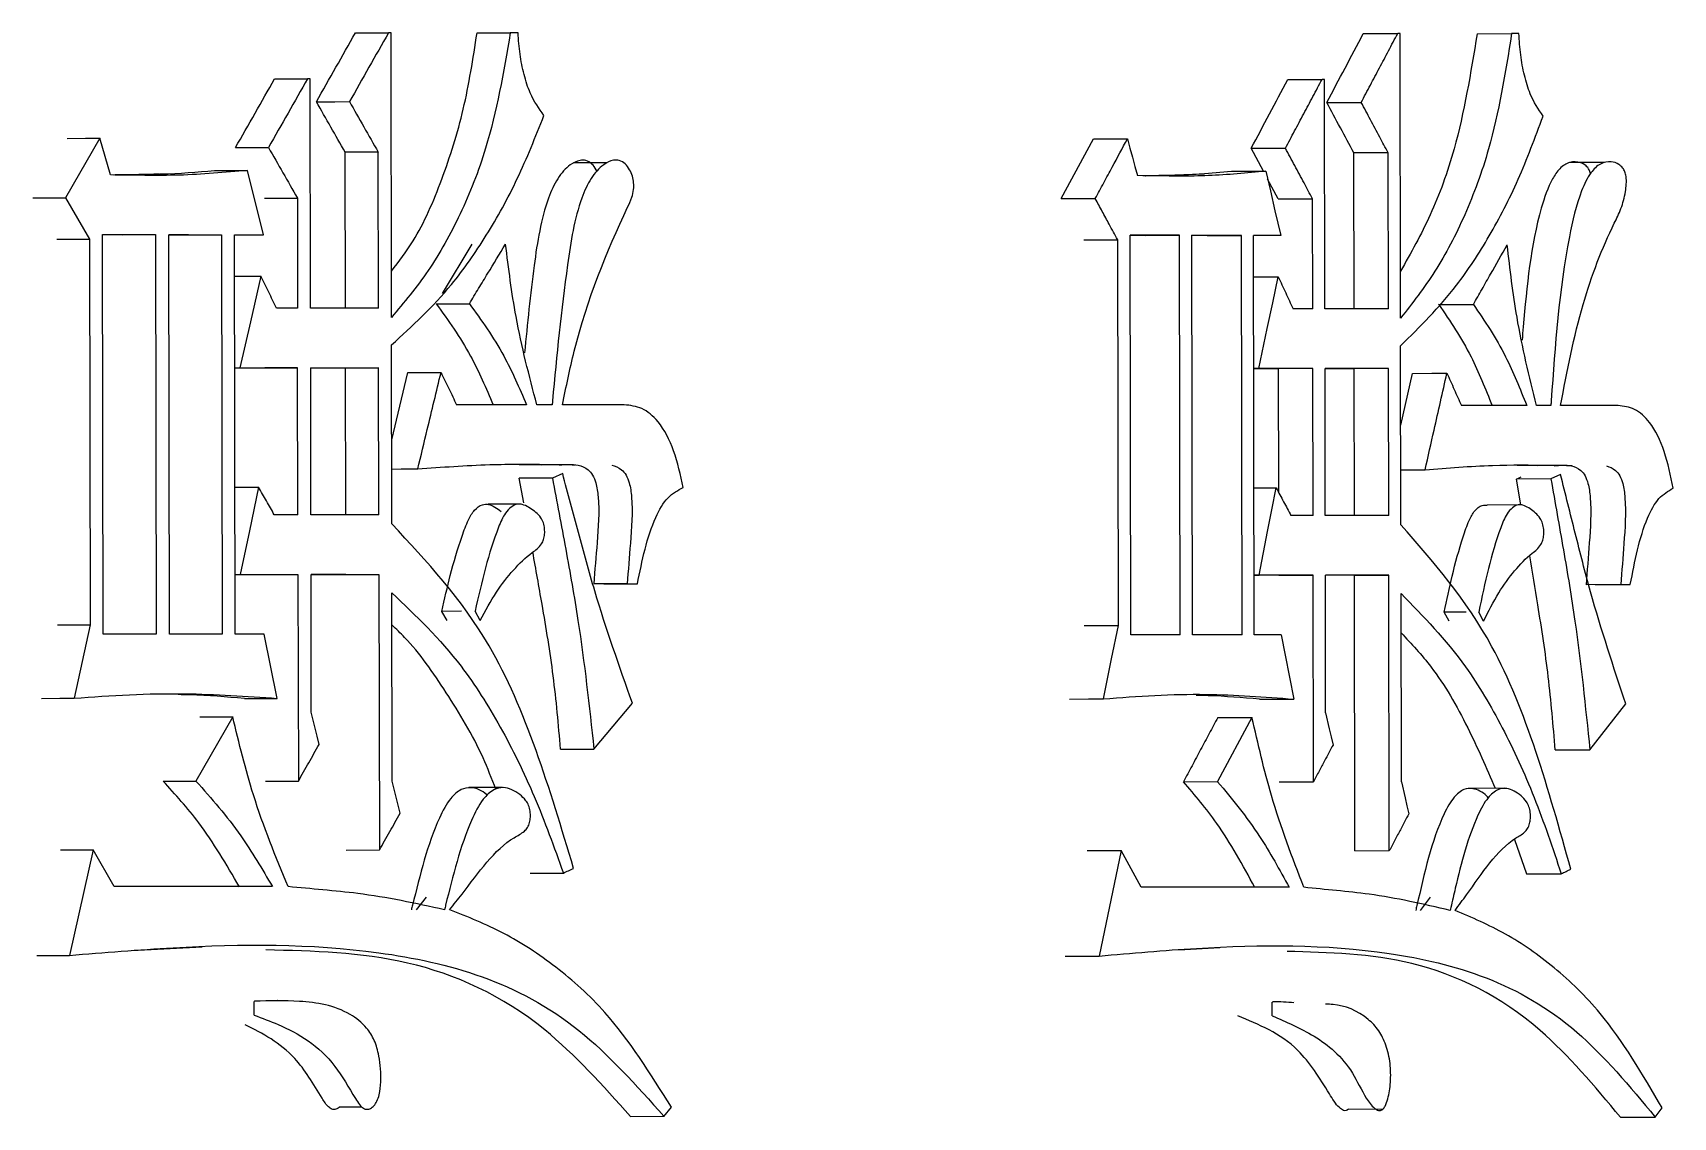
# Model space of a CAD drawing. Header units: millimetres. Extents: x 2320 to 4000, y 933 to 2121.
# Drawn here: x 2922.613 to 2926.478, y 1097.802 to 1100.357 of the extents above; entities that cross this region are included whole.
import ezdxf

# ---------------------------------------------------------------- set-up
doc = ezdxf.new("R2010")
doc.units = ezdxf.units.MM

msp = doc.modelspace()

# ---------------------------------------------------------------- linework, layer by layer
at = {"color": 7, "linetype": 'Continuous', "lineweight": 25}
for p, q in [((2923.3729, 1100.3571), (2923.4508, 1100.3573)), ((2923.457, 1100.3573), (2923.4508, 1100.3573)), ((2923.4581, 1099.6867), (2923.457, 1100.3573)), ((2923.6597, 1100.3569), (2923.738, 1100.3571)), ((2923.7563, 1100.3571), (2923.738, 1100.3571)), ((2925.7479, 1100.3554), (2925.829, 1100.3556)), ((2925.8347, 1100.3556), (2925.829, 1100.3556)), ((2925.8359, 1099.685), (2925.8347, 1100.3556)), ((2926.0161, 1100.3552), (2926.0975, 1100.3554)), ((2926.1146, 1100.3554), (2926.0975, 1100.3554)), ((2923.1827, 1100.249), (2923.2604, 1100.2492)), ((2923.2666, 1100.2492), (2923.2604, 1100.2492)), ((2923.2675, 1099.7084), (2923.2666, 1100.2492)), ((2925.57, 1100.2474), (2925.6508, 1100.2476)), ((2925.6566, 1100.2476), (2925.6508, 1100.2476)), ((2925.6575, 1099.7067), (2925.6566, 1100.2476)), ((2925.6622, 1100.1932), (2925.7431, 1100.1934)), ((2922.7707, 1100.1089), (2922.6897, 1099.9683)), ((2922.7958, 1100.0223), (2922.7707, 1100.1089)), ((2925.0363, 1099.9665), (2925.1121, 1100.1071)), ((2925.4838, 1100.0852), (2925.5645, 1100.0854)), ((2925.5126, 1100.0314), (2925.4838, 1100.0852)), ((2923.4268, 1100.0761), (2923.3489, 1100.0758)), ((2923.3495, 1099.708), (2923.3489, 1100.0758)), ((2923.4274, 1099.7083), (2923.4268, 1100.0761)), ((2923.9662, 1100.0512), (2923.887, 1100.051)), ((2925.8065, 1100.0744), (2925.7255, 1100.0742)), ((2925.7261, 1099.7064), (2925.7255, 1100.0742)), ((2925.8071, 1099.7066), (2925.8065, 1100.0744)), ((2926.3159, 1100.0516), (2926.2337, 1100.0514)), ((2923.1561, 1099.8815), (2923.1188, 1100.033)), ((2925.3736, 1100.0257), (2925.4376, 1100.0311)), ((2925.4376, 1100.0311), (2925.5183, 1100.0314)), ((2925.5475, 1099.9661), (2925.5226, 1100.0126)), ((2922.6897, 1099.9683), (2922.7461, 1099.8709)), ((2923.2362, 1099.968), (2923.2367, 1099.7084)), ((2925.0363, 1099.9665), (2925.1164, 1099.9668)), ((2925.6287, 1099.7068), (2925.6282, 1099.9664)), ((2922.7461, 1099.8709), (2922.7477, 1098.9623)), ((2922.7773, 1099.8817), (2922.9019, 1099.8817)), ((2922.7789, 1098.9406), (2922.7773, 1099.8817)), ((2922.8247, 1099.8814), (2922.9019, 1099.8817)), ((2922.9019, 1099.8817), (2922.9035, 1098.9405)), ((2922.933, 1099.8816), (2923.0571, 1099.8816)), ((2922.9346, 1098.9405), (2922.933, 1099.8816)), ((2922.9797, 1099.8813), (2922.933, 1099.8813)), ((2922.9797, 1099.8813), (2923.0571, 1099.8816)), ((2923.0571, 1099.8816), (2923.0587, 1098.9405)), ((2923.0881, 1099.8816), (2923.1561, 1099.8815)), ((2923.0897, 1098.9404), (2923.0881, 1099.8816)), ((2923.0881, 1099.8813), (2923.1561, 1099.8815)), ((2923.5779, 1099.7427), (2923.6484, 1099.8593)), ((2925.1708, 1098.9607), (2925.1693, 1099.8694)), ((2925.3152, 1099.8801), (2925.1985, 1099.8802)), ((2925.2001, 1098.9391), (2925.1985, 1099.8802)), ((2925.2349, 1099.8798), (2925.1985, 1099.8799)), ((2925.2349, 1099.8798), (2925.3152, 1099.8801)), ((2925.3168, 1098.939), (2925.3152, 1099.8801)), ((2925.4606, 1099.88), (2925.3443, 1099.8801)), ((2925.3459, 1098.939), (2925.3443, 1099.8801)), ((2925.38, 1099.8797), (2925.3443, 1099.8798)), ((2925.38, 1099.8797), (2925.4606, 1099.88)), ((2925.4622, 1098.9389), (2925.4606, 1099.88)), ((2925.5533, 1099.8799), (2925.4896, 1099.88)), ((2925.4912, 1098.9388), (2925.4896, 1099.88)), ((2925.5533, 1099.8799), (2925.4896, 1099.8797)), ((2925.4897, 1099.7824), (2925.5476, 1099.7825)), ((2923.2367, 1099.7084), (2923.1873, 1099.7084)), ((2923.4274, 1099.7083), (2923.2675, 1099.7084)), ((2923.5634, 1099.7187), (2923.6416, 1099.719)), ((2925.6287, 1099.7068), (2925.5825, 1099.7068)), ((2925.8071, 1099.7066), (2925.6575, 1099.7067)), ((2925.9261, 1099.717), (2926.0074, 1099.7172)), ((2925.9262, 1099.717), (2925.9269, 1099.7184)), ((2923.4589, 1099.1999), (2923.4582, 1099.6217)), ((2925.8367, 1099.1982), (2925.836, 1099.6201)), ((2923.0886, 1099.5678), (2923.101, 1099.5678)), ((2923.101, 1099.5678), (2923.2369, 1099.5678)), ((2923.2369, 1099.5678), (2923.1593, 1099.5675)), ((2923.2375, 1099.2216), (2923.2369, 1099.5678)), ((2923.2677, 1099.5678), (2923.4276, 1099.5677)), ((2923.2683, 1099.2216), (2923.2677, 1099.5678)), ((2923.3497, 1099.5674), (2923.2677, 1099.5675)), ((2923.4276, 1099.5677), (2923.3497, 1099.5674)), ((2923.3503, 1099.2213), (2923.3497, 1099.5674)), ((2923.4282, 1099.2215), (2923.4276, 1099.5677)), ((2923.4586, 1099.3986), (2923.4966, 1099.5565)), ((2925.5017, 1099.5662), (2925.4901, 1099.5662)), ((2925.5481, 1099.5659), (2925.4901, 1099.5659)), ((2925.6289, 1099.5661), (2925.5017, 1099.5662)), ((2925.6289, 1099.5661), (2925.5481, 1099.5659)), ((2925.5486, 1099.2739), (2925.5481, 1099.5659)), ((2925.6295, 1099.22), (2925.6289, 1099.5661)), ((2925.8074, 1099.566), (2925.6578, 1099.5661)), ((2925.6583, 1099.22), (2925.6578, 1099.5661)), ((2925.7264, 1099.5657), (2925.6578, 1099.5658)), ((2925.8074, 1099.566), (2925.7264, 1099.5657)), ((2925.7269, 1099.2196), (2925.7264, 1099.5657)), ((2925.8079, 1099.2198), (2925.8074, 1099.566)), ((2925.8363, 1099.4329), (2925.8637, 1099.5548)), ((2923.776, 1099.4809), (2923.6115, 1099.481)), ((2923.8368, 1099.4809), (2923.8004, 1099.4809)), ((2924.0065, 1099.4808), (2923.8611, 1099.4809)), ((2926.1331, 1099.4792), (2925.9793, 1099.4793)), ((2926.1899, 1099.4791), (2926.1558, 1099.4792)), ((2926.3483, 1099.479), (2926.2127, 1099.4791)), ((2923.7591, 1099.34), (2923.8124, 1099.3394)), ((2923.8125, 1099.3398), (2923.8649, 1099.3399)), ((2923.8614, 1099.3186), (2923.8371, 1099.3078)), ((2926.1102, 1099.3382), (2926.1586, 1099.3376)), ((2926.1587, 1099.338), (2926.2162, 1099.3382)), ((2926.2128, 1099.3168), (2926.1902, 1099.3061)), ((2923.8371, 1099.3078), (2923.7587, 1099.3076)), ((2923.7695, 1099.2498), (2923.7587, 1099.3076)), ((2925.4906, 1099.2848), (2925.5427, 1099.285)), ((2926.1087, 1099.3058), (2926.1199, 1099.3112)), ((2926.1902, 1099.3061), (2926.1087, 1099.3058)), ((2926.1194, 1099.2448), (2926.1087, 1099.3058)), ((2923.7637, 1099.2465), (2923.6849, 1099.2463)), ((2926.1217, 1099.2448), (2926.0397, 1099.2445)), ((2923.2375, 1099.2216), (2923.1819, 1099.2216)), ((2923.4282, 1099.2215), (2923.2683, 1099.2216)), ((2925.6295, 1099.22), (2925.5775, 1099.22)), ((2925.8079, 1099.2198), (2925.6583, 1099.22)), ((2923.0894, 1099.081), (2923.1018, 1099.0811)), ((2923.1018, 1099.0811), (2923.2377, 1099.081)), ((2923.1601, 1099.0807), (2923.2377, 1099.081)), ((2923.2377, 1099.081), (2923.2386, 1098.5942)), ((2923.2686, 1099.081), (2923.4285, 1099.0809)), ((2923.2691, 1098.7565), (2923.2686, 1099.081)), ((2923.3505, 1099.0806), (2923.2686, 1099.0807)), ((2923.3505, 1099.0806), (2923.4285, 1099.0809)), ((2923.4285, 1099.0809), (2923.4296, 1098.4318)), ((2924.0133, 1099.0589), (2923.9346, 1099.0586)), ((2923.9587, 1099.0586), (2924.0374, 1099.0589)), ((2924.0133, 1099.0589), (2924.0374, 1099.0589)), ((2925.4909, 1099.0794), (2925.5025, 1099.0795)), ((2925.549, 1099.0791), (2925.4909, 1099.0792)), ((2925.6297, 1099.0794), (2925.5025, 1099.0795)), ((2925.549, 1099.0791), (2925.6297, 1099.0794)), ((2925.6306, 1098.5926), (2925.6297, 1099.0794)), ((2925.8082, 1099.0792), (2925.6586, 1099.0793)), ((2925.6591, 1098.7548), (2925.6586, 1099.0793)), ((2925.7272, 1099.079), (2925.6586, 1099.079)), ((2925.7272, 1099.079), (2925.8082, 1099.0792)), ((2925.7283, 1098.4299), (2925.7272, 1099.079)), ((2925.8093, 1098.4302), (2925.8082, 1099.0792)), ((2926.3547, 1099.0571), (2926.273, 1099.0569)), ((2926.2955, 1099.0568), (2926.3772, 1099.0571)), ((2926.3547, 1099.0571), (2926.3772, 1099.0571)), ((2923.46, 1098.5941), (2923.4592, 1099.0376)), ((2925.8377, 1098.5924), (2925.837, 1099.0359)), ((2923.623, 1098.9942), (2923.5768, 1098.994)), ((2923.589, 1098.9724), (2923.5768, 1098.994)), ((2923.6672, 1098.9726), (2923.655, 1098.9943)), ((2925.9901, 1098.9925), (2925.9387, 1098.9923)), ((2925.9502, 1098.9707), (2925.9388, 1098.9923)), ((2926.0315, 1098.9709), (2926.02, 1098.9925)), ((2922.6707, 1098.962), (2922.7477, 1098.9623)), ((2922.7477, 1098.9623), (2922.7105, 1098.7892)), ((2922.9035, 1098.9405), (2922.7789, 1098.9406)), ((2923.0587, 1098.9405), (2922.9346, 1098.9405)), ((2923.1577, 1098.9404), (2923.0897, 1098.9404)), ((2923.1889, 1098.789), (2923.1577, 1098.9404)), ((2925.0906, 1098.9605), (2925.1708, 1098.9607)), ((2925.3168, 1098.939), (2925.2001, 1098.9391)), ((2925.4622, 1098.9389), (2925.3459, 1098.939)), ((2925.5548, 1098.9388), (2925.4912, 1098.9388)), ((2923.1113, 1098.7887), (2923.1889, 1098.789)), ((2923.9352, 1098.6695), (2924.0258, 1098.7776)), ((2925.5033, 1098.7871), (2925.584, 1098.7873)), ((2926.2819, 1098.6678), (2926.3664, 1098.7758)), ((2923.0838, 1098.7457), (2922.9973, 1098.5943)), ((2925.4857, 1098.7441), (2925.4047, 1098.5928)), ((2922.9199, 1098.5941), (2922.9973, 1098.5943)), ((2923.1609, 1098.594), (2923.2386, 1098.5942)), ((2923.7193, 1098.5789), (2923.6405, 1098.5787)), ((2925.3242, 1098.5925), (2925.4047, 1098.5928)), ((2925.5498, 1098.5923), (2925.6306, 1098.5926)), ((2926.0802, 1098.5772), (2925.9984, 1098.577)), ((2922.7548, 1098.4322), (2922.699, 1098.1834)), ((2922.8049, 1098.3457), (2922.7548, 1098.4322)), ((2923.3516, 1098.4316), (2923.4296, 1098.4318)), ((2925.1776, 1098.4307), (2925.1253, 1098.1819)), ((2925.2245, 1098.3441), (2925.1776, 1098.4307)), ((2925.7283, 1098.4299), (2925.8093, 1098.4302)), ((2926.1041, 1098.4566), (2926.1329, 1098.3755)), ((2923.1772, 1098.3455), (2922.8049, 1098.3457)), ((2923.7845, 1098.3772), (2923.863, 1098.3775)), ((2926.1329, 1098.3755), (2926.2144, 1098.3757)), ((2923.517, 1098.2909), (2923.5405, 1098.3206)), ((2925.5732, 1098.3438), (2925.2245, 1098.3441)), ((2925.8829, 1098.2892), (2925.9062, 1098.3207)), ((2923.0116, 1098.2025), (2922.8459, 1098.1942)), ((2925.4103, 1098.2009), (2925.3137, 1098.1958)), ((2922.622, 1098.1831), (2922.699, 1098.1834)), ((2925.0451, 1098.1816), (2925.1253, 1098.1819)), ((2923.1345, 1098.0425), (2923.1344, 1098.075)), ((2923.1894, 1098.0768), (2923.1889, 1098.0768)), ((2925.5852, 1098.0752), (2925.5847, 1098.0752)), ((2925.5332, 1098.041), (2925.5332, 1098.0734)), ((2923.3368, 1097.8268), (2923.388, 1097.8269)), ((2923.4141, 1097.827), (2923.4152, 1097.827)), ((2924.0999, 1097.804), (2924.1179, 1097.8256)), ((2925.7135, 1097.8212), (2925.795, 1097.8215)), ((2926.4357, 1097.8022), (2926.4525, 1097.8238)), ((2924.0212, 1097.8039), (2924.1, 1097.8042)), ((2926.354, 1097.8021), (2926.4358, 1097.8024))]:
    msp.add_line(p, q, dxfattribs=at)
at = {"color": 7, "linetype": 'Continuous', "lineweight": 25, "flags": 128}
for points in [[(2923.2812, 1100.1949), (2923.3248, 1100.195), (2923.359, 1100.1951)], [(2922.6937, 1100.1086), (2922.7368, 1100.1088), (2922.7707, 1100.1089)], [(2923.0906, 1100.0868), (2923.134, 1100.0869), (2923.1681, 1100.087)], [(2925.1121, 1100.1071), (2925.157, 1100.1072), (2925.1923, 1100.1073)], [(2925.1923, 1100.1073), (2925.1981, 1100.0857), (2925.204, 1100.0641), (2925.2099, 1100.0424), (2925.2158, 1100.0208)], [(2923.0412, 1100.0327), (2923.0847, 1100.0329), (2923.1188, 1100.033)], [(2925.5183, 1100.0314), (2925.529, 1099.9847), (2925.5398, 1099.9381), (2925.5533, 1099.8799)], [(2922.6128, 1099.9681), (2922.6559, 1099.9682), (2922.6897, 1099.9683)], [(2923.1586, 1099.9678), (2923.2021, 1099.9679), (2923.2362, 1099.968)], [(2925.5475, 1099.9661), (2925.5927, 1099.9663), (2925.6282, 1099.9664)], [(2922.6692, 1099.8707), (2922.7122, 1099.8708), (2922.7461, 1099.8709)], [(2925.0891, 1099.8691), (2925.134, 1099.8693), (2925.1693, 1099.8694)], [(2923.0882, 1099.784), (2923.116, 1099.7841), (2923.1501, 1099.7842)], [(2923.1501, 1099.7842), (2923.1256, 1099.676), (2923.101, 1099.5678)], [(2925.5017, 1099.5662), (2925.5217, 1099.6603), (2925.5347, 1099.7214), (2925.5476, 1099.7825)], [(2923.4966, 1099.5565), (2923.5403, 1099.5566), (2923.5747, 1099.5568)], [(2925.8637, 1099.5548), (2925.9091, 1099.555), (2925.9449, 1099.5551)], [(2923.4587, 1099.3294), (2923.481, 1099.3295), (2923.52, 1099.3296)], [(2925.8365, 1099.3278), (2925.8532, 1099.3278), (2925.8938, 1099.3279)], [(2923.0891, 1099.2864), (2923.1106, 1099.2865), (2923.1448, 1099.2866)], [(2923.1448, 1099.2866), (2923.1233, 1099.1838), (2923.1018, 1099.0811)], [(2925.5025, 1099.0795), (2925.5226, 1099.1822), (2925.5326, 1099.2336), (2925.5427, 1099.285)], [(2925.136, 1098.7877), (2925.1455, 1098.835), (2925.155, 1098.8824), (2925.1708, 1098.9607)], [(2925.5548, 1098.9388), (2925.564, 1098.8912), (2925.574, 1098.8393), (2925.584, 1098.7873)], [(2922.6336, 1098.789), (2922.6766, 1098.7891), (2922.7105, 1098.7892)], [(2925.0558, 1098.7874), (2925.1007, 1098.7876), (2925.136, 1098.7877)], [(2923.0064, 1098.7455), (2923.0451, 1098.7456), (2923.0838, 1098.7457)], [(2923.2877, 1098.6807), (2923.2831, 1098.6997), (2923.2761, 1098.7281), (2923.2691, 1098.7565)], [(2925.4051, 1098.7439), (2925.4454, 1098.744), (2925.4857, 1098.7441)], [(2925.6591, 1098.7548), (2925.6678, 1098.717), (2925.6722, 1098.698), (2925.6766, 1098.6791)], [(2923.8566, 1098.6693), (2923.9007, 1098.6694), (2923.9352, 1098.6695)], [(2926.2003, 1098.6675), (2926.246, 1098.6676), (2926.2819, 1098.6678)], [(2923.4785, 1098.5184), (2923.4739, 1098.5373), (2923.4669, 1098.5657), (2923.46, 1098.5941)], [(2925.8377, 1098.5924), (2925.8464, 1098.5545), (2925.8507, 1098.5356), (2925.855, 1098.5167)], [(2922.6778, 1098.432), (2922.7209, 1098.4321), (2922.7548, 1098.4322)], [(2925.0974, 1098.4304), (2925.1423, 1098.4306), (2925.1776, 1098.4307)]]:
    msp.add_lwpolyline(points, dxfattribs=at)
at = {"color": 7, "linetype": 'Continuous', "lineweight": 25}
for points, knots in [([(2923.2812, 1100.1949), (2923.2965, 1100.2219), (2923.3271, 1100.276), (2923.3576, 1100.33), (2923.3729, 1100.3571)], [0, 0, 0, 0, 0.5, 1, 1, 1, 1]), ([(2923.4508, 1100.3573), (2923.4356, 1100.3303), (2923.405, 1100.2762), (2923.3743, 1100.2221), (2923.359, 1100.1951)], [0, 0, 0, 0, 0.500002, 1, 1, 1, 1]), ([(2923.4579, 1099.7954), (2923.4755, 1099.8183), (2923.5225, 1099.8796), (2923.579, 1100.0113), (2923.6314, 1100.1759), (2923.6503, 1100.2963), (2923.6597, 1100.3569)], [0, 0, 0, 0, 0.16426, 0.438499, 0.717463, 1, 1, 1, 1]), ([(2923.738, 1100.3571), (2923.722, 1100.2643), (2923.6956, 1100.1123), (2923.6225, 1099.9282), (2923.5474, 1099.7933), (2923.4877, 1099.722), (2923.4581, 1099.6867)], [0, 0, 0, 0, 0.347456, 0.568585, 0.785979, 1, 1, 1, 1]), ([(2923.8174, 1100.1624), (2923.8057, 1100.1789), (2923.7862, 1100.2065), (2923.7696, 1100.2589), (2923.7598, 1100.3068), (2923.7575, 1100.3403), (2923.7563, 1100.3571)], [0, 0, 0, 0, 0.330678, 0.550991, 0.77457, 1, 1, 1, 1]), ([(2925.7431, 1100.1934), (2925.7503, 1100.207), (2925.7646, 1100.234), (2925.7861, 1100.2745), (2925.8075, 1100.3151), (2925.8218, 1100.3421), (2925.829, 1100.3556)], [0, 0, 0, 0, 0.25, 0.5, 0.749999, 1, 1, 1, 1]), ([(2925.6622, 1100.1932), (2925.6765, 1100.2202), (2925.7051, 1100.2743), (2925.7337, 1100.3284), (2925.7479, 1100.3554)], [0, 0, 0, 0, 0.499999, 1, 1, 1, 1]), ([(2926.0161, 1100.3552), (2926.001, 1100.2625), (2925.9763, 1100.1109), (2925.909, 1099.9251), (2925.86, 1099.8385), (2925.8357, 1099.7956)], [0, 0, 0, 0, 0.442495, 0.724047, 1, 1, 1, 1]), ([(2926.0975, 1100.3554), (2926.0825, 1100.2625), (2926.0579, 1100.1106), (2925.9896, 1099.9265), (2925.9194, 1099.7916), (2925.8635, 1099.7203), (2925.8359, 1099.685)], [0, 0, 0, 0, 0.3474556, 0.5685851, 0.7859793, 1, 1, 1, 1]), ([(2926.1717, 1100.1606), (2926.1607, 1100.1772), (2926.1425, 1100.2047), (2926.127, 1100.2572), (2926.1178, 1100.305), (2926.1156, 1100.3386), (2926.1146, 1100.3554)], [0, 0, 0, 0, 0.330678, 0.5509904, 0.7745699, 1, 1, 1, 1]), ([(2923.0906, 1100.0868), (2923.1059, 1100.1138), (2923.1367, 1100.1679), (2923.1674, 1100.222), (2923.1827, 1100.249)], [0, 0, 0, 0, 0.5, 1, 1, 1, 1]), ([(2923.2604, 1100.2492), (2923.2451, 1100.2222), (2923.2143, 1100.1681), (2923.1835, 1100.1141), (2923.1681, 1100.087)], [0, 0, 0, 0, 0.500002, 1, 1, 1, 1]), ([(2925.4838, 1100.0852), (2925.4982, 1100.1122), (2925.527, 1100.1663), (2925.5557, 1100.2203), (2925.57, 1100.2474)], [0, 0, 0, 0, 0.499999, 1, 1, 1, 1]), ([(2925.5645, 1100.0854), (2925.5717, 1100.0989), (2925.5861, 1100.126), (2925.6077, 1100.1665), (2925.6293, 1100.2071), (2925.6437, 1100.2341), (2925.6508, 1100.2476)], [0, 0, 0, 0, 0.25, 0.5, 0.749999, 1, 1, 1, 1]), ([(2923.3489, 1100.0758), (2923.3376, 1100.0957), (2923.315, 1100.1353), (2923.2925, 1100.175), (2923.2812, 1100.1949)], [0, 0, 0, 0, 0.500001, 1, 1, 1, 1]), ([(2923.359, 1100.1951), (2923.3703, 1100.1753), (2923.3929, 1100.1356), (2923.4155, 1100.0959), (2923.4268, 1100.0761)], [0, 0, 0, 0, 0.5000012, 1, 1, 1, 1]), ([(2923.4582, 1099.6217), (2923.5067, 1099.6663), (2923.587, 1099.74), (2923.6833, 1099.8785), (2923.7571, 1100.0116), (2923.7972, 1100.1119), (2923.8174, 1100.1624)], [0, 0, 0, 0, 0.333809, 0.553089, 0.775219, 1, 1, 1, 1]), ([(2925.7255, 1100.0742), (2925.715, 1100.094), (2925.6939, 1100.1337), (2925.6727, 1100.1734), (2925.6622, 1100.1932)], [0, 0, 0, 0, 0.5, 1, 1, 1, 1]), ([(2925.8065, 1100.0744), (2925.7999, 1100.0868), (2925.7861, 1100.1128), (2925.7649, 1100.1525), (2925.7504, 1100.1798), (2925.7431, 1100.1934)], [0, 0, 0, 0, 0.311538, 0.655769, 1, 1, 1, 1]), ([(2925.836, 1099.6201), (2925.8813, 1099.6646), (2925.9563, 1099.7383), (2926.0464, 1099.8768), (2926.1153, 1100.0099), (2926.1528, 1100.1102), (2926.1717, 1100.1606)], [0, 0, 0, 0, 0.333809, 0.553089, 0.775219, 1, 1, 1, 1]), ([(2923.1681, 1100.087), (2923.1795, 1100.0672), (2923.2022, 1100.0275), (2923.2249, 1099.9878), (2923.2362, 1099.968)], [0, 0, 0, 0, 0.500001, 1, 1, 1, 1]), ([(2925.1164, 1099.9668), (2925.1231, 1099.9791), (2925.1364, 1100.0038), (2925.1617, 1100.0507), (2925.1803, 1100.0852), (2925.1923, 1100.1073)], [0, 0, 0, 0, 0.263606, 0.527212, 1, 1, 1, 1]), ([(2925.6282, 1099.9664), (2925.6216, 1099.9787), (2925.6077, 1100.0048), (2925.5864, 1100.0444), (2925.5718, 1100.0718), (2925.5645, 1100.0854)], [0, 0, 0, 0, 0.3115382, 0.6557691, 1, 1, 1, 1]), ([(2923.9425, 1100.0294), (2923.9419, 1100.0311), (2923.9388, 1100.0389), (2923.9299, 1100.0494), (2923.9166, 1100.0575), (2923.8988, 1100.0576), (2923.8752, 1100.0454), (2923.8482, 1100.0159), (2923.8134, 1099.9384), (2923.7905, 1099.7954), (2923.7784, 1099.6718), (2923.7716, 1099.6032)], [0, 0, 0, 0, 0.009833, 0.04591, 0.085264, 0.121956, 0.18608, 0.281913, 0.377725, 0.654482, 1, 1, 1, 1]), ([(2923.8611, 1099.4809), (2923.8697, 1099.5234), (2923.9036, 1099.6916), (2923.9683, 1099.8492), (2924.0241, 1099.9665), (2924.029, 1099.9867), (2924.0291, 1100.0042), (2924.0258, 1100.0204), (2924.0192, 1100.036), (2924.0088, 1100.0497), (2923.9953, 1100.0577), (2923.9776, 1100.0579), (2923.9539, 1100.0458), (2923.9269, 1100.0163), (2923.892, 1099.9392), (2923.8638, 1099.758), (2923.8465, 1099.5945), (2923.8371, 1099.484), (2923.8368, 1099.4809)], [0, 0, 0, 0, 0.0991642, 0.3918208, 0.4130453, 0.4271989, 0.439103, 0.4509669, 0.4644718, 0.4806037, 0.4982371, 0.5146983, 0.5433978, 0.586335, 0.6292656, 0.7524944, 0.9931053, 1, 1, 1, 1]), ([(2926.2836, 1100.0259), (2926.2826, 1100.0289), (2926.28, 1100.0363), (2926.2716, 1100.0459), (2926.2563, 1100.0538), (2926.2344, 1100.054), (2926.2111, 1100.0403), (2926.1868, 1100.004), (2926.1451, 1099.8855), (2926.1323, 1099.7492), (2926.123, 1099.6434), (2926.122, 1099.6329)], [0, 0, 0, 0, 0.017976, 0.044086, 0.08732, 0.160802, 0.236302, 0.302734, 0.445037, 0.945197, 1, 1, 1, 1]), ([(2926.2127, 1099.4791), (2926.2283, 1099.5602), (2926.2578, 1099.7145), (2926.3157, 1099.862), (2926.3561, 1099.9419), (2926.3649, 1099.9744), (2926.3682, 1100.0006), (2926.3678, 1100.0169), (2926.3647, 1100.0301), (2926.3589, 1100.0404), (2926.3481, 1100.0499), (2926.3299, 1100.0551), (2926.3063, 1100.0511), (2926.2811, 1100.027), (2926.2539, 1099.9693), (2926.2121, 1099.7918), (2926.1998, 1099.6167), (2926.1902, 1099.4829), (2926.19, 1099.4791)], [0, 0, 0, 0, 0.188719, 0.358861, 0.391316, 0.423923, 0.437181, 0.45054, 0.459368, 0.468208, 0.481618, 0.505169, 0.538402, 0.57066, 0.612984, 0.701011, 0.991499, 1, 1, 1, 1]), ([(2923.1188, 1100.033), (2923.0652, 1100.0282), (2922.9848, 1100.0211), (2922.877, 1100.0212), (2922.8229, 1100.022), (2922.7958, 1100.0223)], [0, 0, 0, 0, 0.499448, 0.749701, 1, 1, 1, 1]), ([(2922.9105, 1100.0245), (2922.8781, 1100.0235), (2922.8398, 1100.0224), (2922.8084, 1100.0223), (2922.8036, 1100.0222)], [0, 0, 0, 0, 0.84535, 1, 1, 1, 1]), ([(2922.9082, 1100.0246), (2922.9109, 1100.0246), (2922.9555, 1100.0256), (2922.9997, 1100.0293), (2923.0412, 1100.0327)], [0, 0, 0, 0, 0.062303, 1, 1, 1, 1]), ([(2925.5183, 1100.0314), (2925.4733, 1100.0269), (2925.4058, 1100.0202), (2925.3049, 1100.0194), (2925.249, 1100.0203), (2925.2158, 1100.0208)], [0, 0, 0, 0, 0.448128, 0.672146, 1, 1, 1, 1]), ([(2925.3737, 1100.0246), (2925.3702, 1100.0244), (2925.3549, 1100.0237), (2925.292, 1100.021), (2925.2563, 1100.0206), (2925.2312, 1100.0206), (2925.2342, 1100.0205), (2925.2351, 1100.0205)], [0, 0, 0, 0, 0.141832, 0.611274, 0.829561, 0.947793, 1, 1, 1, 1]), ([(2925.1693, 1099.8694), (2925.1626, 1099.8817), (2925.1504, 1099.9042), (2925.1328, 1099.9366), (2925.1219, 1099.9567), (2925.1164, 1099.9668)], [0, 0, 0, 0, 0.380769, 0.690384, 1, 1, 1, 1]), ([(2923.6416, 1099.719), (2923.6488, 1099.7309), (2923.6633, 1099.7548), (2923.6917, 1099.8016), (2923.7128, 1099.8366), (2923.7267, 1099.8596)], [0, 0, 0, 0, 0.254578, 0.509156, 1, 1, 1, 1]), ([(2923.8004, 1099.4809), (2923.7825, 1099.5494), (2923.7504, 1099.6719), (2923.734, 1099.8021), (2923.7267, 1099.8596)], [0, 0, 0, 0, 0.55855, 1, 1, 1, 1]), ([(2926.0074, 1099.7173), (2926.0142, 1099.7292), (2926.0277, 1099.753), (2926.0542, 1099.7999), (2926.074, 1099.8348), (2926.087, 1099.8578)], [0, 0, 0, 0, 0.254578, 0.509156, 1, 1, 1, 1]), ([(2926.1558, 1099.4792), (2926.1391, 1099.5476), (2926.1091, 1099.6702), (2926.0938, 1099.8004), (2926.087, 1099.8578)], [0, 0, 0, 0, 0.5585498, 1, 1, 1, 1]), ([(2923.1873, 1099.7084), (2923.1811, 1099.721), (2923.1687, 1099.7463), (2923.1563, 1099.7715), (2923.1501, 1099.7842)], [0, 0, 0, 0, 0.500003, 1, 1, 1, 1]), ([(2925.5476, 1099.7825), (2925.5505, 1099.7762), (2925.5563, 1099.7636), (2925.5651, 1099.7447), (2925.5738, 1099.7257), (2925.5796, 1099.7131), (2925.5825, 1099.7068)], [0, 0, 0, 0, 0.25, 0.5, 0.75, 1, 1, 1, 1]), ([(2923.5634, 1099.7187), (2923.5917, 1099.6796), (2923.6427, 1099.6091), (2923.6807, 1099.5202), (2923.6977, 1099.4807)], [0, 0, 0, 0, 0.555057, 1, 1, 1, 1]), ([(2923.6416, 1099.719), (2923.6699, 1099.6798), (2923.721, 1099.6093), (2923.7591, 1099.5205), (2923.776, 1099.4809)], [0, 0, 0, 0, 0.555111, 1, 1, 1, 1]), ([(2925.9261, 1099.717), (2925.9526, 1099.6779), (2926.0003, 1099.6073), (2926.0358, 1099.5185), (2926.0516, 1099.4789)], [0, 0, 0, 0, 0.5550566, 1, 1, 1, 1]), ([(2926.0074, 1099.7172), (2926.0339, 1099.6781), (2926.0816, 1099.6076), (2926.1172, 1099.5187), (2926.1331, 1099.4792)], [0, 0, 0, 0, 0.555111, 1, 1, 1, 1]), ([(2923.52, 1099.3296), (2923.5275, 1099.3607), (2923.5403, 1099.4141), (2923.5586, 1099.4898), (2923.5693, 1099.5344), (2923.5747, 1099.5568)], [0, 0, 0, 0, 0.410416, 0.705208, 1, 1, 1, 1]), ([(2923.5747, 1099.5568), (2923.5777, 1099.5504), (2923.5839, 1099.5378), (2923.5931, 1099.5189), (2923.6023, 1099.4999), (2923.6084, 1099.4873), (2923.6115, 1099.481)], [0, 0, 0, 0, 0.25, 0.5, 0.75, 1, 1, 1, 1]), ([(2925.8938, 1099.3279), (2925.9008, 1099.359), (2925.9128, 1099.4124), (2925.9298, 1099.4881), (2925.9399, 1099.5327), (2925.9449, 1099.5551)], [0, 0, 0, 0, 0.4104162, 0.7052081, 1, 1, 1, 1]), ([(2925.9449, 1099.5551), (2925.9477, 1099.5487), (2925.9535, 1099.5361), (2925.9621, 1099.5172), (2925.9707, 1099.4982), (2925.9764, 1099.4856), (2925.9793, 1099.4793)], [0, 0, 0, 0, 0.25, 0.5, 0.75, 1, 1, 1, 1]), ([(2924.1456, 1099.286), (2924.139, 1099.3155), (2924.1261, 1099.3737), (2924.0917, 1099.4405), (2924.0489, 1099.4762), (2924.0205, 1099.4792), (2924.0065, 1099.4808)], [0, 0, 0, 0, 0.291567, 0.574035, 0.788626, 1, 1, 1, 1]), ([(2926.4782, 1099.2842), (2926.4721, 1099.3137), (2926.4601, 1099.3719), (2926.4279, 1099.4387), (2926.3879, 1099.4744), (2926.3615, 1099.4775), (2926.3483, 1099.479)], [0, 0, 0, 0, 0.291567, 0.574035, 0.788626, 1, 1, 1, 1]), ([(2923.52, 1099.3296), (2923.5765, 1099.3338), (2923.6812, 1099.3416), (2923.8048, 1099.3407), (2923.8718, 1099.3398), (2923.8909, 1099.3396)], [0, 0, 0, 0, 0.45577, 0.844363, 1, 1, 1, 1]), ([(2923.8541, 1099.3389), (2923.8688, 1099.3402), (2923.8915, 1099.3423), (2923.9184, 1099.3319), (2923.9326, 1099.316), (2923.9414, 1099.2937), (2923.9491, 1099.2396), (2923.9428, 1099.1589), (2923.9372, 1099.091), (2923.9346, 1099.0586)], [0, 0, 0, 0, 0.180777, 0.279391, 0.333946, 0.388712, 0.476652, 0.750201, 1, 1, 1, 1]), ([(2924.0258, 1098.7776), (2923.9949, 1098.8647), (2923.9485, 1098.9956), (2923.8982, 1099.1797), (2923.8736, 1099.2723), (2923.8614, 1099.3186)], [0, 0, 0, 0, 0.499014, 0.749447, 1, 1, 1, 1]), ([(2923.9769, 1099.3386), (2923.9849, 1099.3361), (2923.9973, 1099.3322), (2924.0114, 1099.316), (2924.0202, 1099.2936), (2924.0278, 1099.2389), (2924.0213, 1099.1583), (2924.0158, 1099.0906), (2924.0133, 1099.0589)], [0, 0, 0, 0, 0.120795, 0.187483, 0.254414, 0.362694, 0.701163, 1, 1, 1, 1]), ([(2925.8938, 1099.3279), (2925.9467, 1099.3321), (2926.0447, 1099.3399), (2926.1601, 1099.3389), (2926.2225, 1099.3381), (2926.2402, 1099.3379)], [0, 0, 0, 0, 0.45719, 0.845345, 1, 1, 1, 1]), ([(2926.1978, 1099.3371), (2926.2115, 1099.3384), (2926.2327, 1099.3405), (2926.2578, 1099.3301), (2926.271, 1099.3144), (2926.2793, 1099.2922), (2926.2865, 1099.2385), (2926.2807, 1099.1576), (2926.2755, 1099.0897), (2926.273, 1099.0569)], [0, 0, 0, 0, 0.180343, 0.278796, 0.333353, 0.388129, 0.47566, 0.747003, 1, 1, 1, 1]), ([(2926.3664, 1098.7758), (2926.3376, 1098.863), (2926.2942, 1098.9938), (2926.2472, 1099.1779), (2926.2243, 1099.2705), (2926.2128, 1099.3168)], [0, 0, 0, 0, 0.499014, 0.749446, 1, 1, 1, 1]), ([(2926.3207, 1099.3368), (2926.3281, 1099.3343), (2926.3397, 1099.3305), (2926.3529, 1099.3143), (2926.3611, 1099.292), (2926.3683, 1099.2377), (2926.3623, 1099.1571), (2926.3572, 1099.0893), (2926.3547, 1099.0571)], [0, 0, 0, 0, 0.120532, 0.187183, 0.254086, 0.361794, 0.697291, 1, 1, 1, 1]), ([(2923.1819, 1099.2216), (2923.1757, 1099.2325), (2923.1634, 1099.2541), (2923.151, 1099.2757), (2923.1448, 1099.2866)], [0, 0, 0, 0, 0.500003, 1, 1, 1, 1]), ([(2923.8371, 1099.3078), (2923.8477, 1099.2522), (2923.8688, 1099.141), (2923.9066, 1098.93), (2923.924, 1098.7711), (2923.9352, 1098.6695)], [0, 0, 0, 0, 0.26507, 0.530167, 1, 1, 1, 1]), ([(2924.0374, 1099.0589), (2924.0486, 1099.1139), (2924.0642, 1099.19), (2924.1076, 1099.2657), (2924.1331, 1099.2793), (2924.1456, 1099.286)], [0, 0, 0, 0, 0.572071, 0.789697, 1, 1, 1, 1]), ([(2925.5427, 1099.285), (2925.5456, 1099.2795), (2925.5514, 1099.2687), (2925.5601, 1099.2525), (2925.5688, 1099.2363), (2925.5746, 1099.2254), (2925.5775, 1099.22)], [0, 0, 0, 0, 0.25, 0.5, 0.75, 1, 1, 1, 1]), ([(2926.1902, 1099.3061), (2926.2, 1099.2504), (2926.2198, 1099.1392), (2926.2551, 1098.9282), (2926.2714, 1098.7693), (2926.2819, 1098.6678)], [0, 0, 0, 0, 0.26507, 0.530167, 1, 1, 1, 1]), ([(2926.3772, 1099.0571), (2926.3877, 1099.1122), (2926.4022, 1099.1882), (2926.4428, 1099.2639), (2926.4665, 1099.2775), (2926.4782, 1099.2842)], [0, 0, 0, 0, 0.572071, 0.789697, 1, 1, 1, 1]), ([(2923.5768, 1098.994), (2923.5831, 1099.0224), (2923.5966, 1099.0831), (2923.6181, 1099.1549), (2923.637, 1099.2071), (2923.653, 1099.2341), (2923.6701, 1099.2463), (2923.6925, 1099.2473), (2923.7067, 1099.2367), (2923.7165, 1099.2294)], [0, 0, 0, 0, 0.240044, 0.51174, 0.633455, 0.718557, 0.804312, 0.864453, 1, 1, 1, 1]), ([(2923.6672, 1098.9726), (2923.6795, 1098.9955), (2923.7031, 1099.0392), (2923.7448, 1099.0928), (2923.7812, 1099.1279), (2923.8082, 1099.1455), (2923.817, 1099.1632), (2923.8192, 1099.1757), (2923.8191, 1099.1894), (2923.8164, 1099.2033), (2923.8093, 1099.2175), (2923.7935, 1099.2316), (2923.7752, 1099.2444), (2923.7547, 1099.2482), (2923.7394, 1099.2406), (2923.7231, 1099.2234), (2923.7022, 1099.1741), (2923.6783, 1099.0969), (2923.6628, 1099.0286), (2923.655, 1098.9943)], [0, 0, 0, 0, 0.117405, 0.224509, 0.331508, 0.385093, 0.401497, 0.417938, 0.434588, 0.453949, 0.473457, 0.503443, 0.565755, 0.597796, 0.629831, 0.663694, 0.717988, 0.857978, 1, 1, 1, 1]), ([(2925.9387, 1098.9923), (2925.9447, 1099.0207), (2925.9573, 1099.0814), (2925.9774, 1099.1532), (2925.995, 1099.2054), (2926.01, 1099.2322), (2926.0255, 1099.2448), (2926.0358, 1099.2443), (2926.0398, 1099.2442)], [0, 0, 0, 0, 0.2796998, 0.5962833, 0.7381036, 0.8372653, 0.9371879, 1, 1, 1, 1]), ([(2926.0315, 1098.9709), (2926.043, 1098.9938), (2926.0649, 1099.0375), (2926.1039, 1099.0911), (2926.138, 1099.1261), (2926.1632, 1099.1438), (2926.1714, 1099.1615), (2926.1735, 1099.174), (2926.1734, 1099.1876), (2926.1708, 1099.2016), (2926.1642, 1099.2157), (2926.1495, 1099.2299), (2926.1323, 1099.2426), (2926.1131, 1099.2465), (2926.0989, 1099.2389), (2926.0836, 1099.2217), (2926.0641, 1099.1724), (2926.0417, 1099.0952), (2926.0273, 1099.0269), (2926.02, 1098.9925)], [0, 0, 0, 0, 0.117405, 0.224509, 0.331508, 0.385093, 0.401497, 0.417937, 0.434587, 0.453948, 0.473457, 0.503443, 0.565753, 0.597793, 0.629829, 0.66369, 0.717981, 0.857975, 1, 1, 1, 1]), ([(2923.8872, 1098.3883), (2923.8306, 1098.5768), (2923.7312, 1098.9083), (2923.541, 1099.112), (2923.4589, 1099.1999)], [0, 0, 0, 0, 0.568507, 1, 1, 1, 1]), ([(2926.237, 1098.3865), (2926.1842, 1098.575), (2926.0913, 1098.9066), (2925.9134, 1099.1103), (2925.8367, 1099.1982)], [0, 0, 0, 0, 0.568507, 1, 1, 1, 1]), ([(2923.8566, 1098.6693), (2923.8515, 1098.727), (2923.8412, 1098.8423), (2923.8157, 1098.9962), (2923.7983, 1099.093), (2923.791, 1099.1339)], [0, 0, 0, 0, 0.366358, 0.732118, 1, 1, 1, 1]), ([(2926.2003, 1098.6675), (2926.1954, 1098.7252), (2926.1858, 1098.8405), (2926.1623, 1098.9921), (2926.1465, 1099.0865), (2926.1401, 1099.1251)], [0, 0, 0, 0, 0.372076, 0.743544, 1, 1, 1, 1]), ([(2923.4592, 1099.0376), (2923.5154, 1098.984), (2923.6087, 1098.8951), (2923.7165, 1098.7235), (2923.7974, 1098.5597), (2923.841, 1098.4384), (2923.863, 1098.3775)], [0, 0, 0, 0, 0.333002, 0.552476, 0.774971, 1, 1, 1, 1]), ([(2925.837, 1099.0359), (2925.8895, 1098.9823), (2925.9767, 1098.8934), (2926.0776, 1098.7217), (2926.1532, 1098.5579), (2926.1939, 1098.4367), (2926.2144, 1098.3757)], [0, 0, 0, 0, 0.333002, 0.552476, 0.774971, 1, 1, 1, 1]), ([(2923.7041, 1098.5745), (2923.6943, 1098.5997), (2923.6618, 1098.6835), (2923.5883, 1098.8029), (2923.5161, 1098.9082), (2923.4693, 1098.9521), (2923.4593, 1098.9615)], [0, 0, 0, 0, 0.160168, 0.532803, 0.900271, 1, 1, 1, 1]), ([(2925.8371, 1098.9432), (2925.8613, 1098.9177), (2925.9196, 1098.8559), (2925.9929, 1098.7283), (2926.038, 1098.6254), (2926.0591, 1098.5771)], [0, 0, 0, 0, 0.2730553, 0.6596738, 1, 1, 1, 1]), ([(2922.7105, 1098.7892), (2922.7539, 1098.7924), (2922.8407, 1098.7988), (2923.0004, 1098.8019), (2923.1161, 1098.794), (2923.1889, 1098.789)], [0, 0, 0, 0, 0.2709567, 0.5419545, 1, 1, 1, 1]), ([(2923.1113, 1098.7887), (2923.0687, 1098.7924), (2923.0169, 1098.7968), (2922.9647, 1098.7976), (2922.9552, 1098.7978)], [0, 0, 0, 0, 0.81933, 1, 1, 1, 1]), ([(2925.136, 1098.7877), (2925.1762, 1098.7908), (2925.2568, 1098.7972), (2925.4064, 1098.8004), (2925.5152, 1098.7924), (2925.584, 1098.7873)], [0, 0, 0, 0, 0.268275, 0.536589, 1, 1, 1, 1]), ([(2925.5033, 1098.7871), (2925.4631, 1098.7905), (2925.4136, 1098.7947), (2925.3638, 1098.7957), (2925.3545, 1098.7959)], [0, 0, 0, 0, 0.812337, 1, 1, 1, 1]), ([(2923.2143, 1098.3454), (2923.1853, 1098.416), (2923.1332, 1098.5426), (2923.099, 1098.6835), (2923.0838, 1098.7457)], [0, 0, 0, 0, 0.5578886, 1, 1, 1, 1]), ([(2925.4051, 1098.7439), (2925.3984, 1098.7313), (2925.3849, 1098.7061), (2925.3647, 1098.6682), (2925.3444, 1098.6304), (2925.3309, 1098.6051), (2925.3242, 1098.5925)], [0, 0, 0, 0, 0.250012, 0.5000079, 0.750004, 1, 1, 1, 1]), ([(2925.6079, 1098.3438), (2925.5807, 1098.4144), (2925.532, 1098.541), (2925.4999, 1098.6819), (2925.4857, 1098.7441)], [0, 0, 0, 0, 0.557889, 1, 1, 1, 1]), ([(2923.2386, 1098.5942), (2923.2468, 1098.6086), (2923.2631, 1098.6375), (2923.2795, 1098.6663), (2923.2877, 1098.6807)], [0, 0, 0, 0, 0.500001, 1, 1, 1, 1]), ([(2925.6766, 1098.6791), (2925.67, 1098.6667), (2925.659, 1098.6461), (2925.6437, 1098.6173), (2925.6349, 1098.6008), (2925.6306, 1098.5926)], [0, 0, 0, 0, 0.42836, 0.71418, 1, 1, 1, 1]), ([(2923.0997, 1098.3452), (2923.069, 1098.3975), (2923.0145, 1098.4903), (2922.9487, 1098.5626), (2922.9199, 1098.5941)], [0, 0, 0, 0, 0.563641, 1, 1, 1, 1]), ([(2922.9973, 1098.5943), (2923.0336, 1098.5533), (2923.0989, 1098.4796), (2923.1532, 1098.3867), (2923.1773, 1098.3455)], [0, 0, 0, 0, 0.556386, 1, 1, 1, 1]), ([(2923.6841, 1098.5598), (2923.6835, 1098.5604), (2923.6719, 1098.572), (2923.6504, 1098.5812), (2923.6203, 1098.5756), (2923.5935, 1098.5518), (2923.5476, 1098.4652), (2923.5244, 1098.3691), (2923.5057, 1098.2946), (2923.5048, 1098.2909)], [0, 0, 0, 0, 0.00681, 0.145999, 0.225847, 0.325684, 0.465342, 0.973472, 1, 1, 1, 1]), ([(2923.5951, 1098.2911), (2923.6049, 1098.3033), (2923.6535, 1098.364), (2923.7075, 1098.4434), (2923.7666, 1098.4709), (2923.779, 1098.4841), (2923.7838, 1098.496), (2923.7857, 1098.5094), (2923.7851, 1098.5234), (2923.7815, 1098.5372), (2923.7733, 1098.5515), (2923.7536, 1098.5683), (2923.7274, 1098.5825), (2923.6968, 1098.5746), (2923.6695, 1098.5492), (2923.6251, 1098.4614), (2923.6019, 1098.367), (2923.5838, 1098.2947), (2923.5829, 1098.2911)], [0, 0, 0, 0, 0.066062, 0.330701, 0.377854, 0.393632, 0.409569, 0.423612, 0.439068, 0.455666, 0.47207, 0.502865, 0.57441, 0.614854, 0.665568, 0.739884, 0.987043, 1, 1, 1, 1]), ([(2925.4925, 1098.3436), (2925.4638, 1098.3959), (2925.4128, 1098.4887), (2925.3511, 1098.561), (2925.3242, 1098.5925)], [0, 0, 0, 0, 0.5636413, 1, 1, 1, 1]), ([(2925.4047, 1098.5927), (2925.4387, 1098.5517), (2925.4998, 1098.478), (2925.5507, 1098.3851), (2925.5732, 1098.3438)], [0, 0, 0, 0, 0.556386, 1, 1, 1, 1]), ([(2925.9641, 1098.2894), (2925.9732, 1098.3016), (2926.0188, 1098.3625), (2926.0692, 1098.4411), (2926.1239, 1098.4691), (2926.1354, 1098.4814), (2926.1401, 1098.4931), (2926.1422, 1098.5065), (2926.1418, 1098.5204), (2926.1387, 1098.5342), (2926.1315, 1098.5486), (2926.1141, 1098.5653), (2926.091, 1098.579), (2926.0633, 1098.5755), (2926.0388, 1098.5543), (2925.9993, 1098.4805), (2925.975, 1098.3869), (2925.9573, 1098.309), (2925.9533, 1098.2917), (2925.9527, 1098.2894)], [0, 0, 0, 0, 0.066204, 0.33142, 0.376157, 0.392118, 0.408271, 0.422238, 0.437556, 0.454093, 0.470574, 0.499859, 0.567145, 0.606966, 0.655923, 0.720619, 0.937683, 0.991732, 1, 1, 1, 1]), ([(2926.0423, 1098.5548), (2926.0412, 1098.5561), (2926.0304, 1098.5683), (2926.0104, 1098.5778), (2925.9833, 1098.576), (2925.959, 1098.5557), (2925.9126, 1098.4726), (2925.8909, 1098.3721), (2925.8724, 1098.2931), (2925.8715, 1098.2892)], [0, 0, 0, 0, 0.015878, 0.145752, 0.223708, 0.318354, 0.440902, 0.972157, 1, 1, 1, 1]), ([(2923.4296, 1098.4318), (2923.4377, 1098.4463), (2923.454, 1098.4751), (2923.4703, 1098.5039), (2923.4785, 1098.5184)], [0, 0, 0, 0, 0.500001, 1, 1, 1, 1]), ([(2925.855, 1098.5167), (2925.8485, 1098.5043), (2925.8376, 1098.4837), (2925.8224, 1098.4549), (2925.8136, 1098.4384), (2925.8093, 1098.4302)], [0, 0, 0, 0, 0.42836, 0.71418, 1, 1, 1, 1]), ([(2923.863, 1098.3775), (2923.867, 1098.3793), (2923.8751, 1098.3829), (2923.8832, 1098.3865), (2923.8872, 1098.3883)], [0, 0, 0, 0, 0.500636, 1, 1, 1, 1]), ([(2926.2144, 1098.3757), (2926.2182, 1098.3775), (2926.2257, 1098.3811), (2926.2333, 1098.3847), (2926.237, 1098.3865)], [0, 0, 0, 0, 0.500636, 1, 1, 1, 1]), ([(2923.5829, 1098.2911), (2923.515, 1098.3058), (2923.42, 1098.3263), (2923.2966, 1098.3377), (2923.2417, 1098.3429), (2923.2143, 1098.3454)], [0, 0, 0, 0, 0.556742, 0.778364, 1, 1, 1, 1]), ([(2925.9527, 1098.2894), (2925.8892, 1098.3041), (2925.8004, 1098.3246), (2925.6849, 1098.3361), (2925.6335, 1098.3412), (2925.6079, 1098.3438)], [0, 0, 0, 0, 0.556742, 0.778364, 1, 1, 1, 1]), ([(2924.1179, 1097.8256), (2924.0679, 1097.9049), (2923.9862, 1098.0347), (2923.8467, 1098.1592), (2923.7237, 1098.2398), (2923.6379, 1098.274), (2923.5952, 1098.2911)], [0, 0, 0, 0, 0.345608, 0.56562, 0.783503, 1, 1, 1, 1]), ([(2926.4525, 1097.8238), (2926.4059, 1097.9031), (2926.3295, 1098.0329), (2926.1993, 1098.1574), (2926.0843, 1098.2381), (2926.0041, 1098.2723), (2925.9642, 1098.2894)], [0, 0, 0, 0, 0.345608, 0.56562, 0.783503, 1, 1, 1, 1]), ([(2922.699, 1098.1834), (2922.7806, 1098.1901), (2923.0253, 1098.2102), (2923.4291, 1098.2126), (2923.8372, 1098.0988), (2924.0349, 1097.8771), (2924.0999, 1097.8042)], [0, 0, 0, 0, 0.166223, 0.49841, 0.83499, 1, 1, 1, 1]), ([(2924.0211, 1097.8039), (2923.9557, 1097.877), (2923.7977, 1098.0533), (2923.4996, 1098.1886), (2923.2736, 1098.1936), (2923.1617, 1098.1961)], [0, 0, 0, 0, 0.263279, 0.635145, 1, 1, 1, 1]), ([(2925.1253, 1098.1819), (2925.2019, 1098.1886), (2925.4316, 1098.2087), (2925.8104, 1098.2111), (2926.1916, 1098.096), (2926.3757, 1097.8746), (2926.4358, 1097.8024)], [0, 0, 0, 0, 0.166549, 0.499386, 0.836693, 1, 1, 1, 1]), ([(2926.354, 1097.8022), (2926.2927, 1097.8753), (2926.1451, 1098.0517), (2925.8722, 1098.1849), (2925.6669, 1098.1902), (2925.5684, 1098.1927)], [0, 0, 0, 0, 0.269382, 0.649215, 1, 1, 1, 1]), ([(2923.1345, 1098.0425), (2923.1533, 1098.0355), (2923.2199, 1098.0108), (2923.3091, 1097.9579), (2923.3602, 1097.8667), (2923.3818, 1097.832), (2923.3912, 1097.8226), (2923.4006, 1097.8199), (2923.4091, 1097.8221), (2923.4172, 1097.8287), (2923.4244, 1097.8398), (2923.4307, 1097.859), (2923.4341, 1097.8955), (2923.4311, 1097.9402), (2923.4188, 1097.9844), (2923.3956, 1098.0198), (2923.3377, 1098.0641), (2923.2463, 1098.0777), (2923.1704, 1098.0767), (2923.1348, 1098.0751), (2923.1344, 1098.075)], [0, 0, 0, 0, 0.080163, 0.283303, 0.376891, 0.395163, 0.410604, 0.422184, 0.433748, 0.44595, 0.459623, 0.474758, 0.501541, 0.554648, 0.589883, 0.62515, 0.685174, 0.852774, 0.998557, 1, 1, 1, 1]), ([(2925.7135, 1097.8214), (2925.7133, 1097.8211), (2925.7116, 1097.8188), (2925.7073, 1097.817), (2925.6998, 1097.8179), (2925.6852, 1097.8288), (2925.6525, 1097.8831), (2925.603, 1097.9608), (2925.5256, 1098.0106), (2925.4771, 1098.0306), (2925.4526, 1098.0407)], [0, 0, 0, 0, 0.002163, 0.021891, 0.042424, 0.077643, 0.179486, 0.498814, 0.746427, 1, 1, 1, 1]), ([(2925.5846, 1098.0715), (2925.5682, 1098.0729), (2925.551, 1098.0744), (2925.5339, 1098.0735), (2925.5332, 1098.0734)], [0, 0, 0, 0, 0.958233, 1, 1, 1, 1]), ([(2925.5332, 1098.041), (2925.5663, 1098.0268), (2925.6329, 1097.9984), (2925.7125, 1097.9343), (2925.7483, 1097.855), (2925.7697, 1097.8259), (2925.782, 1097.8178), (2925.7889, 1097.8173), (2925.7946, 1097.8208), (2925.8007, 1097.83), (2925.8079, 1097.851), (2925.8131, 1097.8853), (2925.8125, 1097.9298), (2925.8025, 1097.9724), (2925.7846, 1098.009), (2925.7436, 1098.0498), (2925.6994, 1098.0675), (2925.6651, 1098.0682), (2925.6592, 1098.0683)], [0, 0, 0, 0, 0.1856969, 0.3731343, 0.4592437, 0.5024565, 0.5199535, 0.5298621, 0.5398505, 0.5520315, 0.5734055, 0.6167581, 0.6640058, 0.7132447, 0.7605972, 0.813489, 0.9684917, 1, 1, 1, 1]), ([(2923.3368, 1097.8268), (2923.3336, 1097.8244), (2923.3276, 1097.8198), (2923.3178, 1097.8203), (2923.306, 1097.8282), (2923.2787, 1097.873), (2923.2241, 1097.9635), (2923.1546, 1097.999), (2923.1135, 1098.02)], [0, 0, 0, 0, 0.039794, 0.076243, 0.108435, 0.184238, 0.51742, 1, 1, 1, 1])]:
    msp.add_open_spline(points, degree=3, knots=knots, dxfattribs=at)

doc.saveas('drawing.dxf')
